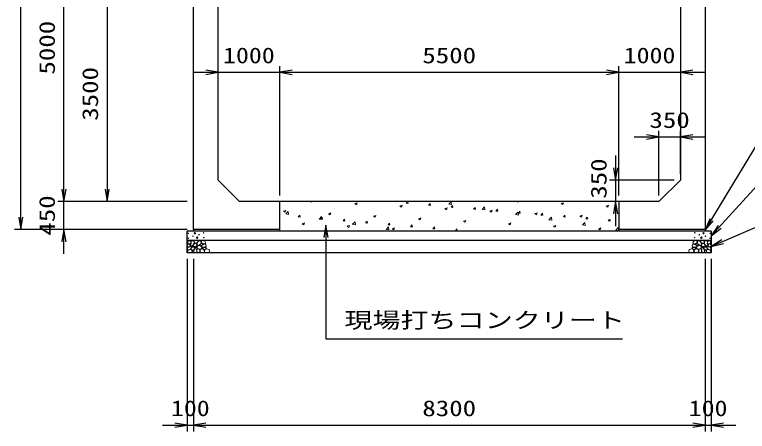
# Model space of a CAD drawing. Units: millimetres at full size. Extents: x 0 to 84100, y 0 to 59400.
# Drawn here: x 9000 to 20886, y 30270 to 37037 of the extents above; entities that cross this region are included whole.
import ezdxf
from ezdxf.enums import TextEntityAlignment as Align

# ---------------------------------------------------------------- set-up
doc = ezdxf.new("R2010")
doc.units = ezdxf.units.MM
for name, color, linetype, lineweight in [('D-DCR-HCHn', 4, 'Continuous', 9), ('D-STR-DIM', 7, 'Continuous', 25), ('D-STR-STRn', 1, 'Continuous', 25), ('D-STR-TXT', 7, 'Continuous', 25)]:
    doc.layers.add(name, color=color, linetype=linetype, lineweight=lineweight)
doc.styles.add('ＭＳ ゴシック', font='')
doc.styles.get('ＭＳ ゴシック').set_extended_font_data('MS Gothic')

# ---------------------------------------------------------------- blocks, each defined once
blk = doc.blocks.new('open_arrow')
at = {"color": 0, "linetype": 'Continuous', "lineweight": -2}
blk.add_lwpolyline([(7.5, 1.25), (0, 0), (7.5, -1.25)], dxfattribs=at)

msp = doc.modelspace()

# ---------------------------------------------------------------- linework, layer by layer
at = {"layer": 'D-DCR-HCHn'}
for p, q in [((13802.106, 34000), (13814.66, 33991.533)), ((13814.692, 33991.533), (13817.533, 34000)), ((15350.766, 33974.118), (15372.484, 34000)), ((15381.421, 33971.34), (15376.134, 34000)), ((16041.619, 33958.345), (16081.186, 33999.583)), ((16086.81, 33951.262), (16081.197, 33999.507)), ((17150.826, 34000), (17161.739, 33992.639)), ((17161.771, 33992.641), (17164.241, 34000)), ((14519.379, 33967.976), (14554.949, 33981.63)), ((14519.453, 33967.892), (14544.722, 33950.848)), ((14544.754, 33950.849), (14555.054, 33981.547)), ((15249.442, 33927.291), (15285.011, 33940.945)), ((15249.514, 33927.207), (15274.783, 33910.163)), ((15274.815, 33910.164), (15285.116, 33940.862)), ((15350.807, 33974.086), (15381.171, 33971.429)), ((15715.136, 33942.24), (15739.626, 33971.427)), ((15715.175, 33942.208), (15745.539, 33939.551)), ((15745.789, 33939.459), (15739.915, 33971.302)), ((15979.505, 33886.606), (16015.074, 33900.26)), ((15979.576, 33886.522), (16004.845, 33869.478)), ((16004.877, 33869.48), (16015.177, 33900.178)), ((16041.677, 33958.239), (16086.857, 33951.232)), ((16079.505, 33910.362), (16103.995, 33939.548)), ((16079.544, 33910.33), (16109.908, 33907.673)), ((16110.156, 33907.578), (16104.283, 33939.421)), ((16443.874, 33878.484), (16468.365, 33907.67)), ((16443.912, 33878.451), (16474.276, 33875.795)), ((16474.524, 33875.698), (16468.65, 33907.541)), ((16583.777, 33874.26), (16623.344, 33915.498)), ((16628.968, 33867.178), (16623.355, 33915.422)), ((17866.463, 33969.081), (17902.033, 33982.735)), ((17866.532, 33968.998), (17891.801, 33951.954)), ((17891.833, 33951.957), (17902.133, 33982.655)), ((18596.526, 33928.396), (18632.095, 33942.05)), ((18596.593, 33928.313), (18621.863, 33911.269)), ((18621.895, 33911.272), (18632.195, 33941.97)), ((13362.484, 33844.816), (13398.053, 33858.47)), ((13362.558, 33844.731), (13387.827, 33827.687)), ((13387.859, 33827.688), (13398.16, 33858.386)), ((13398.178, 33799.831), (13437.746, 33841.069)), ((13398.236, 33799.731), (13443.415, 33792.724)), ((13443.368, 33792.749), (13437.756, 33840.994)), ((13599.407, 33751.396), (13623.897, 33780.582)), ((13630.065, 33748.628), (13624.192, 33780.471)), ((14092.546, 33804.131), (14128.116, 33817.784)), ((14092.62, 33804.046), (14117.889, 33787.002)), ((14117.921, 33787.003), (14128.221, 33817.701)), ((14822.609, 33763.445), (14858.179, 33777.099)), ((14822.681, 33763.361), (14847.95, 33746.317)), ((14847.982, 33746.319), (14858.283, 33777.017)), ((16583.836, 33874.154), (16629.015, 33867.147)), ((16709.568, 33845.921), (16745.137, 33859.575)), ((16709.637, 33845.837), (16734.906, 33828.793)), ((16734.939, 33828.795), (16745.239, 33859.493)), ((16808.244, 33846.606), (16832.734, 33875.792)), ((16808.28, 33846.573), (16838.644, 33843.917)), ((16838.892, 33843.817), (16833.018, 33875.66)), ((17125.935, 33790.176), (17165.503, 33831.413)), ((17125.994, 33790.068), (17171.174, 33783.061)), ((17171.126, 33783.093), (17165.513, 33831.338)), ((17172.613, 33814.728), (17197.103, 33843.914)), ((17172.648, 33814.695), (17203.012, 33812.039)), ((17203.259, 33811.937), (17197.386, 33843.78)), ((17439.63, 33805.236), (17475.2, 33818.889)), ((17439.699, 33805.152), (17464.968, 33788.108)), ((17465, 33788.111), (17475.3, 33818.809)), ((17536.982, 33782.849), (17561.473, 33812.036)), ((17537.016, 33782.817), (17567.38, 33780.161)), ((17567.627, 33780.056), (17561.753, 33811.899)), ((17901.352, 33750.971), (17925.842, 33780.158)), ((17931.995, 33748.176), (17926.121, 33780.018)), ((18169.693, 33764.55), (18205.262, 33778.204)), ((18169.761, 33764.468), (18195.03, 33747.423)), ((18195.062, 33747.426), (18205.362, 33778.124)), ((13599.452, 33751.363), (13629.816, 33748.706)), ((13665.713, 33640.285), (13701.283, 33653.939)), ((13665.787, 33640.201), (13691.056, 33623.157)), ((13691.088, 33623.157), (13701.388, 33653.855)), ((13940.337, 33715.747), (13979.904, 33756.984)), ((13940.394, 33715.646), (13985.574, 33708.639)), ((13963.776, 33719.517), (13988.266, 33748.704)), ((13963.82, 33719.485), (13994.184, 33716.828)), ((13985.527, 33708.665), (13979.914, 33756.909)), ((13994.433, 33716.748), (13988.559, 33748.591)), ((14328.145, 33687.639), (14352.635, 33716.826)), ((14328.188, 33687.607), (14358.552, 33684.95)), ((14358.801, 33684.867), (14352.927, 33716.71)), ((14482.495, 33631.662), (14522.062, 33672.9)), ((14527.685, 33624.58), (14522.072, 33672.825)), ((14692.515, 33655.761), (14717.005, 33684.947)), ((14692.557, 33655.729), (14722.921, 33653.072)), ((14723.168, 33652.987), (14717.295, 33684.83)), ((15056.884, 33623.883), (15081.374, 33653.069)), ((15087.536, 33621.106), (15081.662, 33652.949)), ((15552.672, 33722.76), (15588.241, 33736.414)), ((15552.743, 33722.677), (15578.012, 33705.632)), ((15578.044, 33705.634), (15588.344, 33736.332)), ((16282.735, 33682.075), (16318.304, 33695.729)), ((16282.805, 33681.992), (16308.074, 33664.948)), ((16308.106, 33664.95), (16318.406, 33695.648)), ((17012.797, 33641.39), (17048.367, 33655.044)), ((17012.866, 33641.307), (17038.135, 33624.263)), ((17038.167, 33624.265), (17048.467, 33654.963)), ((17668.093, 33706.091), (17707.661, 33747.329)), ((17668.152, 33705.983), (17713.332, 33698.976)), ((17713.284, 33699.008), (17707.672, 33747.253)), ((17901.384, 33750.939), (17931.748, 33748.283)), ((18210.251, 33622.006), (18249.819, 33663.244)), ((18255.442, 33614.924), (18249.83, 33663.169)), ((18265.721, 33719.093), (18290.211, 33748.279)), ((18265.753, 33719.061), (18296.117, 33716.405)), ((18296.362, 33716.295), (18290.489, 33748.138)), ((18630.09, 33687.215), (18654.581, 33716.401)), ((18630.121, 33687.183), (18660.485, 33684.526)), ((18660.73, 33684.414), (18654.857, 33716.257)), ((14395.776, 33599.6), (14431.346, 33613.253)), ((14395.848, 33599.516), (14421.118, 33582.472)), ((14421.149, 33582.473), (14431.45, 33613.171)), ((14482.552, 33631.56), (14527.732, 33624.553)), ((15024.653, 33547.577), (15064.22, 33588.815)), ((15024.71, 33547.475), (15069.89, 33540.468)), ((15056.925, 33623.851), (15087.289, 33621.194)), ((15069.843, 33540.496), (15064.23, 33588.74)), ((15125.839, 33558.914), (15161.408, 33572.568)), ((15125.91, 33558.831), (15151.179, 33541.787)), ((15151.211, 33541.788), (15161.511, 33572.486)), ((15421.253, 33592.005), (15445.743, 33621.191)), ((15421.293, 33591.972), (15451.657, 33589.316)), ((15451.904, 33589.226), (15446.03, 33621.068)), ((15785.623, 33560.127), (15810.113, 33589.313)), ((15785.661, 33560.094), (15816.025, 33557.438)), ((15816.271, 33557.345), (15810.398, 33589.188)), ((15860.515, 33520), (15891.471, 33531.883)), ((15887.613, 33520), (15891.573, 33531.802)), ((16149.992, 33528.248), (16174.482, 33557.435)), ((16150.029, 33528.216), (16180.393, 33525.56)), ((16180.639, 33525.464), (16174.765, 33557.307)), ((16534.189, 33520), (16538.851, 33525.557)), ((16540.134, 33520), (16539.133, 33525.427)), ((17742.86, 33600.705), (17778.429, 33614.358)), ((17742.928, 33600.622), (17768.197, 33583.578)), ((17768.229, 33583.581), (17778.529, 33614.279)), ((18210.31, 33621.897), (18255.49, 33614.89)), ((18472.923, 33560.019), (18508.492, 33573.673)), ((18472.989, 33559.937), (18498.258, 33542.893)), ((18498.29, 33542.896), (18508.591, 33573.594)), ((18752.409, 33537.922), (18791.977, 33579.159)), ((18752.468, 33537.812), (18797.648, 33530.805)), ((18797.6, 33530.839), (18791.988, 33579.084))]:
    msp.add_line(p, q, dxfattribs=at)
for points in [[(11807.281, 33303.808), (11800.346, 33283.005), (11809.592, 33269.136), (11832.707, 33266.824), (11848.488, 33273.599), (11841.952, 33289.939), (11846.575, 33299.185), (11837.33, 33308.431), (11823.461, 33313.053)], [(11851.198, 33361.594), (11830.395, 33366.217), (11811.904, 33356.971), (11809.592, 33336.168), (11814.215, 33319.988), (11837.33, 33313.053), (11853.51, 33313.053), (11860.444, 33324.611), (11860.444, 33350.037)], [(11869.69, 33363.906), (11862.756, 33343.102), (11865.067, 33319.988), (11848.887, 33294.562), (11869.69, 33283.005), (11892.805, 33294.562), (11906.673, 33313.053), (11911.296, 33343.102), (11906.673, 33359.283), (11892.805, 33366.217)], [(11874.313, 33283.005), (11862.756, 33273.759), (11867.379, 33266.824), (11883.559, 33266.824), (11890.493, 33269.136), (11895.116, 33278.382), (11888.182, 33285.316)], [(11908.985, 33308.431), (11897.427, 33280.693), (11906.673, 33269.136), (11934.411, 33269.136), (11945.968, 33273.759), (11957.525, 33289.939), (11957.525, 33303.808), (11945.968, 33322.299), (11932.099, 33324.611)], [(12013.203, 33229.532), (11977.829, 33236.129), (11962.782, 33248.266), (11958.03, 33267.263), (11972.713, 33281.629), (12001.323, 33289.69), (12022.97, 33276.761), (12036.961, 33259.347), (12033.002, 33241.67)], [(11973.447, 33286.214), (11960.689, 33290.569), (11959.425, 33318.678), (11972.512, 33347.359), (11989.448, 33363.536), (12021.403, 33357.032), (12024.133, 33321.913), (12013.816, 33309.876), (11985.739, 33294.301)], [(12004.798, 33295.711), (12006.454, 33289.566), (12012.011, 33285.193), (12024.19, 33283.302), (12035.305, 33289.802), (12045.592, 33299.138), (12054.858, 33307.333), (12054.635, 33313.462), (12048.736, 33318.875), (12034.203, 33320.356), (12021.47, 33314.383), (12012.011, 33305.165), (12007.281, 33300.556)], [(12032.012, 33329.601), (12025.964, 33335.086), (12024.897, 33340.792), (12028.414, 33353.305), (12038.71, 33367.61), (12061.004, 33366.105), (12082.571, 33355.811), (12097.195, 33335.597), (12095.021, 33322.456), (12088.02, 33315.716), (12076.769, 33313.215), (12060.511, 33317.483), (12039.289, 33324.481)], [(12093.372, 33261.832), (12098.688, 33266.874), (12105.476, 33275.68), (12107.145, 33283.275), (12103.144, 33297.685), (12089.088, 33308.67), (12068.907, 33307.89), (12041.698, 33293.001), (12032.086, 33280.757), (12035.152, 33266.784), (12044.778, 33260.04), (12053.599, 33259.145), (12067.363, 33259.524), (12080.808, 33261.002)], [(20006.628, 33261.832), (20001.312, 33266.874), (19994.524, 33275.68), (19992.855, 33283.275), (19996.856, 33297.685), (20010.912, 33308.67), (20031.093, 33307.89), (20058.302, 33293.001), (20067.914, 33280.757), (20064.848, 33266.784), (20055.222, 33260.04), (20046.401, 33259.145), (20032.637, 33259.524), (20019.192, 33261.002)], [(20067.988, 33329.601), (20074.036, 33335.086), (20075.103, 33340.792), (20071.586, 33353.305), (20061.29, 33367.61), (20038.996, 33366.105), (20017.429, 33355.811), (20002.805, 33335.597), (20004.979, 33322.456), (20011.98, 33315.716), (20023.231, 33313.215), (20039.489, 33317.483), (20060.711, 33324.481)], [(20095.202, 33295.711), (20093.546, 33289.566), (20087.989, 33285.193), (20075.81, 33283.302), (20064.695, 33289.802), (20054.408, 33299.138), (20045.142, 33307.333), (20045.365, 33313.462), (20051.264, 33318.875), (20065.797, 33320.356), (20078.53, 33314.383), (20087.989, 33305.165), (20092.719, 33300.556)], [(20086.797, 33229.532), (20122.171, 33236.129), (20137.218, 33248.266), (20141.97, 33267.263), (20127.287, 33281.629), (20098.677, 33289.69), (20077.03, 33276.761), (20063.039, 33259.347), (20066.998, 33241.67)], [(20126.553, 33286.214), (20139.311, 33290.569), (20140.575, 33318.678), (20127.488, 33347.359), (20110.552, 33363.536), (20078.597, 33357.032), (20075.867, 33321.913), (20086.184, 33309.876), (20114.261, 33294.301)], [(20191.015, 33308.431), (20202.573, 33280.693), (20193.327, 33269.136), (20165.589, 33269.136), (20154.032, 33273.759), (20142.475, 33289.939), (20142.475, 33303.808), (20154.032, 33322.299), (20167.901, 33324.611)], [(20230.31, 33363.906), (20237.244, 33343.102), (20234.933, 33319.988), (20251.113, 33294.562), (20230.31, 33283.005), (20207.195, 33294.562), (20193.327, 33313.053), (20188.704, 33343.102), (20193.327, 33359.283), (20207.195, 33366.217)], [(20225.687, 33283.005), (20237.244, 33273.759), (20232.621, 33266.824), (20216.441, 33266.824), (20209.507, 33269.136), (20204.884, 33278.382), (20211.818, 33285.316)], [(20248.802, 33361.594), (20269.605, 33366.217), (20288.096, 33356.971), (20290.408, 33336.168), (20285.785, 33319.988), (20262.67, 33313.053), (20246.49, 33313.053), (20239.556, 33324.611), (20239.556, 33350.037)], [(20292.719, 33303.808), (20299.654, 33283.005), (20290.408, 33269.136), (20267.293, 33266.824), (20251.512, 33273.599), (20258.048, 33289.939), (20253.425, 33299.185), (20262.67, 33308.431), (20276.539, 33313.053)], [(11851.155, 33227.009), (11868.277, 33252.692), (11866.137, 33259.112), (11842.594, 33265.533), (11821.192, 33263.393), (11806.21, 33250.551), (11804.07, 33235.57), (11806.21, 33220.588), (11823.332, 33216.308)], [(11859.716, 33173.503), (11874.698, 33179.924), (11878.978, 33201.326), (11870.417, 33216.308), (11855.435, 33220.588), (11836.173, 33218.448), (11814.771, 33209.887), (11804.07, 33197.045), (11804.07, 33182.064), (11810.49, 33173.503), (11836.173, 33175.643)], [(11911.082, 33227.009), (11921.783, 33252.692), (11913.222, 33263.393), (11887.539, 33263.393), (11876.838, 33259.112), (11866.137, 33244.131), (11866.137, 33231.289), (11876.838, 33214.167), (11889.679, 33212.027)], [(11906.801, 33179.924), (11906.801, 33205.606), (11896.1, 33212.027), (11885.399, 33205.606), (11883.259, 33190.625), (11885.399, 33177.783), (11900.381, 33173.503)], [(11947.466, 33175.643), (11953.886, 33194.905), (11951.746, 33216.308), (11966.728, 33239.85), (11947.466, 33250.551), (11926.063, 33239.85), (11913.222, 33222.728), (11908.941, 33194.905), (11913.222, 33179.924), (11926.063, 33173.503)], [(11943.185, 33250.551), (11953.886, 33259.112), (11949.606, 33265.533), (11934.624, 33265.533), (11928.204, 33263.393), (11923.923, 33254.832), (11930.344, 33248.411)], [(11964.588, 33177.783), (11983.85, 33173.503), (12000.972, 33182.064), (12003.112, 33201.326), (12000.968, 33224.878), (11977.429, 33232.327), (11962.447, 33228.603), (11956.027, 33212.027), (11956.027, 33188.484)], [(12012.352, 33223.637), (12027.306, 33232.556), (12053.44, 33232.292), (12074.93, 33213.525), (12078.643, 33184.899), (12064.853, 33174.245), (12028.098, 33171.871), (12011.731, 33181.633), (12007.172, 33204.06)], [(12049.971, 33235.265), (12054.183, 33238.446), (12057.686, 33243.505), (12057.81, 33250.431), (12053.414, 33256.067), (12045.769, 33257.977), (12039.356, 33256.179), (12037.704, 33250.442), (12036.896, 33244.835), (12037.881, 33237.456), (12043.975, 33234.127)], [(12077.597, 33220.331), (12067.895, 33225.079), (12060.89, 33233.822), (12060.719, 33245.084), (12064.942, 33255.627), (12080.189, 33257.625), (12095.054, 33258.018), (12109.481, 33252.512), (12111.849, 33243.273), (12099.54, 33232.195), (12084.555, 33223.15)], [(12109.972, 33172.493), (12094.837, 33174.274), (12084.866, 33179.787), (12080.835, 33192.722), (12080.945, 33204.963), (12090.172, 33221.678), (12108.242, 33232.822), (12135.731, 33228.403), (12157.453, 33220.334), (12162.643, 33196.125), (12158.03, 33178.257), (12136.884, 33172.877)], [(19990.028, 33172.493), (20005.163, 33174.274), (20015.134, 33179.787), (20019.165, 33192.722), (20019.055, 33204.963), (20009.828, 33221.678), (19991.758, 33232.822), (19964.269, 33228.403), (19942.547, 33220.334), (19937.357, 33196.125), (19941.97, 33178.257), (19963.116, 33172.877)], [(20022.403, 33220.331), (20032.105, 33225.079), (20039.11, 33233.822), (20039.281, 33245.084), (20035.058, 33255.627), (20019.811, 33257.625), (20004.946, 33258.018), (19990.519, 33252.512), (19988.151, 33243.273), (20000.46, 33232.195), (20015.445, 33223.15)], [(20087.648, 33223.637), (20072.694, 33232.556), (20046.56, 33232.292), (20025.07, 33213.525), (20021.357, 33184.899), (20035.147, 33174.245), (20071.902, 33171.871), (20088.269, 33181.633), (20092.828, 33204.06)], [(20050.029, 33235.265), (20045.817, 33238.446), (20042.314, 33243.505), (20042.19, 33250.431), (20046.586, 33256.067), (20054.231, 33257.977), (20060.644, 33256.179), (20062.296, 33250.442), (20063.104, 33244.835), (20062.119, 33237.456), (20056.025, 33234.127)], [(20135.412, 33177.783), (20116.15, 33173.503), (20099.028, 33182.064), (20096.888, 33201.326), (20099.032, 33224.878), (20122.571, 33232.327), (20137.553, 33228.603), (20143.973, 33212.027), (20143.973, 33188.484)], [(20152.534, 33175.643), (20146.114, 33194.905), (20148.254, 33216.308), (20133.272, 33239.85), (20152.534, 33250.551), (20173.937, 33239.85), (20186.778, 33222.728), (20191.059, 33194.905), (20186.778, 33179.924), (20173.937, 33173.503)], [(20156.815, 33250.551), (20146.114, 33259.112), (20150.394, 33265.533), (20165.376, 33265.533), (20171.796, 33263.393), (20176.077, 33254.832), (20169.656, 33248.411)], [(20188.918, 33227.009), (20178.217, 33252.692), (20186.778, 33263.393), (20212.461, 33263.393), (20223.162, 33259.112), (20233.863, 33244.131), (20233.863, 33231.289), (20223.162, 33214.167), (20210.321, 33212.027)], [(20193.199, 33179.924), (20193.199, 33205.606), (20203.9, 33212.027), (20214.601, 33205.606), (20216.741, 33190.625), (20214.601, 33177.783), (20199.619, 33173.503)], [(20240.284, 33173.503), (20225.302, 33179.924), (20221.022, 33201.326), (20229.583, 33216.308), (20244.565, 33220.588), (20263.827, 33218.448), (20285.229, 33209.887), (20295.93, 33197.045), (20295.93, 33182.064), (20289.51, 33173.503), (20263.827, 33175.643)], [(20248.845, 33227.009), (20231.723, 33252.692), (20233.863, 33259.112), (20257.406, 33265.533), (20278.808, 33263.393), (20293.79, 33250.551), (20295.93, 33235.57), (20293.79, 33220.588), (20276.668, 33216.308)]]:
    msp.add_lwpolyline(points, close=True, dxfattribs=at)
for points in [[(11943.432, 33368.547), (11926.093, 33366.446), (11914.258, 33358.701), (11914.626, 33339.819), (11920.514, 33326.087), (11935.025, 33326.185), (11955.107, 33329.153), (11964.799, 33343.689), (11974.082, 33353.492), (11976.884, 33364.345), (11964.099, 33368.547), (11943.082, 33368.547)], [(20156.568, 33368.547), (20173.907, 33366.446), (20185.742, 33358.701), (20185.374, 33339.819), (20179.486, 33326.087), (20164.975, 33326.185), (20144.893, 33329.153), (20135.201, 33343.689), (20125.918, 33353.492), (20123.116, 33364.345), (20135.901, 33368.547), (20156.918, 33368.547)]]:
    msp.add_lwpolyline(points, dxfattribs=at)
for centre, radius in [((11816.091, 33486.145), 4.5), ((11817.803, 33405.879), 4.5), ((11893.437, 33438.641), 4.5), ((11925.004, 33486.145), 11.25), ((11959.996, 33414.955), 11.25), ((11991.563, 33462.459), 4.5), ((12067.197, 33495.221), 4.5), ((12068.909, 33414.955), 4.5), ((20031.091, 33414.955), 4.5), ((20032.803, 33495.221), 4.5), ((20108.437, 33462.459), 4.5), ((20140.004, 33414.955), 11.25), ((20174.996, 33486.145), 11.25), ((20206.563, 33438.641), 4.5), ((20282.197, 33405.879), 4.5), ((20283.909, 33486.145), 4.5)]:
    msp.add_circle(centre, radius, dxfattribs=at)
at = {"layer": 'D-STR-DIM'}
for p, q in [((9100, 33550), (9100, 39400)), ((9800, 34000), (9800, 39000)), ((10500, 37500), (10500, 34000)), ((13300, 34100), (13300, 36200)), ((13300, 34100), (13300, 36200)), ((18800, 34100), (18800, 36200)), ((18800, 34100), (18800, 36200)), ((11900, 36100), (13700, 36100)), ((13300, 36100), (18800, 36100)), ((18400, 36100), (20200, 36100)), ((19450, 34100), (19450, 35150)), ((19800, 34450), (19800, 35150)), ((19050, 35050), (20200, 35050)), ((18750, 34750), (18750, 33600)), ((9800, 33150), (9800, 34400)), ((19700, 34350), (18650, 34350)), ((11800, 34000), (9700, 34000)), ((11800, 34000), (9700, 34000)), ((11800, 34000), (10400, 34000)), ((19350, 34000), (18650, 34000)), ((11800, 33550), (9000, 33550)), ((11800, 33550), (9700, 33550)), ((11800, 33070), (11800, 30270)), ((11900, 33070), (11900, 30270)), ((11900, 33070), (11900, 30270)), ((20200, 33070), (20200, 30270)), ((20200, 33070), (20200, 30270)), ((20300, 33070), (20300, 30270)), ((11400, 30370), (12300, 30370)), ((11900, 30370), (20200, 30370)), ((19800, 30370), (20700, 30370))]:
    msp.add_line(p, q, dxfattribs=at)
at = {"layer": 'D-STR-STRn'}
for p, q in [((11900, 33550), (11900, 39400)), ((20200, 39400), (20200, 33550)), ((12300, 34350), (12300, 38650)), ((19800, 38650), (19800, 34350)), ((12650, 34000), (12300, 34350)), ((19800, 34350), (19450, 34000)), ((19450, 34000), (12650, 34000)), ((13300, 33520), (13300, 34000)), ((18800, 34000), (18800, 33520)), ((20300, 33520), (11800, 33520)), ((11800, 33170), (11800, 33520)), ((13300, 33550), (11900, 33550)), ((11900, 33550), (11900, 33520)), ((20200, 33550), (18800, 33550)), ((20200, 33550), (20200, 33520)), ((20300, 33520), (20300, 33170)), ((20300, 33370), (11800, 33370)), ((20300, 33170), (11800, 33170))]:
    msp.add_line(p, q, dxfattribs=at)
at = {"layer": 'D-STR-TXT'}
for points in [[(20200, 33535), (21100, 35020), (21300, 35020), (26367.513, 35020)], [(20300, 33445), (21100, 34320), (21300, 34320), (25003.046, 34320)], [(14050, 33620), (14050, 31770), (14250, 31770), (18862.69, 31770)], [(20300, 33270), (21100, 33620), (21300, 33620), (22629.442, 33620)]]:
    msp.add_lwpolyline(points, dxfattribs=at)

# ---------------------------------------------------------------- block references
at = {"layer": 'D-STR-DIM', "xscale": 26.7, "yscale": 26.7}
for p, rotation in [((12300, 36100), 180), ((18800, 36100), 180), ((18800, 36100), 180), ((19450, 35050), 180), ((18750, 34350), 90), ((9800, 34000), 90), ((9800, 34000), 90), ((10500, 34000), 90), ((18750, 34000), 270), ((9100, 33550), 90), ((9800, 33550), 270), ((11800, 30370), 180), ((20200, 30370), 180), ((20200, 30370), 180)]:
    msp.add_blockref('open_arrow', p, dxfattribs=dict(at, rotation=rotation))
for p in [(13300, 36100), (13300, 36100), (19800, 36100), (19800, 35050), (11900, 30370), (11900, 30370), (20300, 30370)]:
    msp.add_blockref('open_arrow', p, dxfattribs=at)
at = {"layer": 'D-STR-TXT', "xscale": 26.7, "yscale": 26.7}
for p, rotation in [((20200, 33535), 58.8), ((14050, 33620), 270), ((20300, 33445), 47.6), ((20300, 33270), 23.6)]:
    msp.add_blockref('open_arrow', p, dxfattribs=dict(at, rotation=rotation))

# ---------------------------------------------------------------- texts
at = {"layer": 'D-STR-DIM', "style": 'ＭＳ ゴシック', "width": 1.25}
for s, p in [('5000', (9525, 36500)), ('3500', (10225, 35750)), ('350', (18475, 34375)), ('450', (9525, 33775))]:
    msp.add_text(s, height=256.6, rotation=90, dxfattribs=at).set_placement(p, align=Align.MIDDLE_CENTER)
at = {"layer": 'D-STR-DIM', "style": 'ＭＳ ゴシック'}
for s, width, p in [('1000', 1.2, (12800, 36375)), ('5500', 1.25, (16050, 36375)), ('1000', 1.2, (19300, 36375)), ('350', 1.25, (19625, 35325)), ('100', 1.2, (11850, 30645)), ('8300', 1.25, (16050, 30645)), ('100', 1.2, (20250, 30645))]:
    msp.add_text(s, height=256.6, dxfattribs=dict(at, width=width)).set_placement(p, align=Align.MIDDLE_CENTER)
at = {"layer": 'D-STR-TXT', "style": 'ＭＳ ゴシック', "width": 1.3}
msp.add_text('現場打ちコンクリート', height=256.6, dxfattribs=at).set_placement((14350, 31870), align=Align.BOTTOM_LEFT)

doc.saveas('drawing.dxf')
